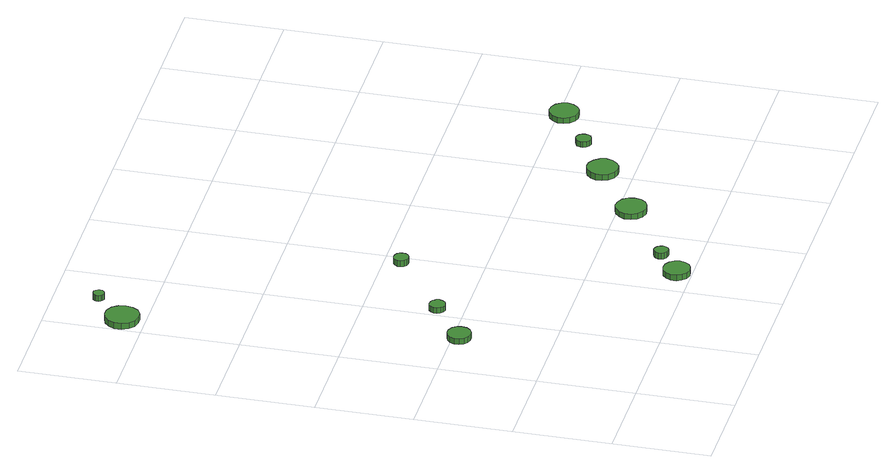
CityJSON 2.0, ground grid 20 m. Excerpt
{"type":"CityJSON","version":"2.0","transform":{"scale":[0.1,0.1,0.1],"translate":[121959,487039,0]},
"CityObjects":{
"tree1":{"type":"SolitaryVegetationObject","attributes":{"function":"something"},"geometry":[{"type":"MultiSurface","lod":"1","boundaries":[[[0,1,2,3,4,5,6,7,8,9,10,11,12,13,14]],[[15,16,17,18,19,20,21,22,23,24,25,26,27,28,29]],[[0,29,28,1]],[[1,28,27,2]],[[2,27,26,3]],[[3,26,25,4]],[[4,25,24,5]],[[5,24,23,6]],[[6,23,22,7]],[[7,22,21,8]],[[8,21,20,9]],[[9,20,19,10]],[[10,19,18,11]],[[11,18,17,12]],[[12,17,16,13]],[[13,16,15,14]],[[14,15,29,0]]]}]},
"tree2":{"type":"SolitaryVegetationObject","attributes":{"function":"something"},"geometry":[{"type":"MultiSurface","lod":"1","boundaries":[[[30,31,32,33,34,35,36,37,38,39,40,41,42,43,44]],[[45,46,47,48,49,50,51,52,53,54,55,56,57,58,59]],[[30,59,58,31]],[[31,58,57,32]],[[32,57,56,33]],[[33,56,55,34]],[[34,55,54,35]],[[35,54,53,36]],[[36,53,52,37]],[[37,52,51,38]],[[38,51,50,39]],[[39,50,49,40]],[[40,49,48,41]],[[41,48,47,42]],[[42,47,46,43]],[[43,46,45,44]],[[44,45,59,30]]]}]},
"tree3":{"type":"SolitaryVegetationObject","attributes":{"function":"something"},"geometry":[{"type":"MultiSurface","lod":"1","boundaries":[[[60,61,62,63,64,65,66,67,68,69,70,71,72,73,74]],[[75,76,77,78,79,80,81,82,83,84,85,86,87,88,89]],[[60,89,88,61]],[[61,88,87,62]],[[62,87,86,63]],[[63,86,85,64]],[[64,85,84,65]],[[65,84,83,66]],[[66,83,82,67]],[[67,82,81,68]],[[68,81,80,69]],[[69,80,79,70]],[[70,79,78,71]],[[71,78,77,72]],[[72,77,76,73]],[[73,76,75,74]],[[74,75,89,60]]]}]},
"tree4":{"type":"SolitaryVegetationObject","attributes":{"function":"something"},"geometry":[{"type":"MultiSurface","lod":"1","boundaries":[[[90,91,92,93,94,95,96,97,98,99,100,101,102,103,104]],[[105,106,107,108,109,110,111,112,113,114,115,116,117,118,119]],[[90,119,118,91]],[[91,118,117,92]],[[92,117,116,93]],[[93,116,115,94]],[[94,115,114,95]],[[95,114,113,96]],[[96,113,112,97]],[[97,112,111,98]],[[98,111,110,99]],[[99,110,109,100]],[[100,109,108,101]],[[101,108,107,102]],[[102,107,106,103]],[[103,106,105,104]],[[104,105,119,90]]]}]},
"tree5":{"type":"SolitaryVegetationObject","attributes":{"function":"something"},"geometry":[{"type":"MultiSurface","lod":"1","boundaries":[[[120,121,122,123,124,125,126,127,128,129,130,131,132,133,134]],[[135,136,137,138,139,140,141,142,143,144,145,146,147,148,149]],[[120,149,148,121]],[[121,148,147,122]],[[122,147,146,123]],[[123,146,145,124]],[[124,145,144,125]],[[125,144,143,126]],[[126,143,142,127]],[[127,142,141,128]],[[128,141,140,129]],[[129,140,139,130]],[[130,139,138,131]],[[131,138,137,132]],[[132,137,136,133]],[[133,136,135,134]],[[134,135,149,120]]]}]},
"tree6":{"type":"SolitaryVegetationObject","attributes":{"function":"something"},"geometry":[{"type":"MultiSurface","lod":"1","boundaries":[[[150,151,152,153,154,155,156,157,158,159,160,161,162,163,164]],[[165,166,167,168,169,170,171,172,173,174,175,176,177,178,179]],[[150,179,178,151]],[[151,178,177,152]],[[152,177,176,153]],[[153,176,175,154]],[[154,175,174,155]],[[155,174,173,156]],[[156,173,172,157]],[[157,172,171,158]],[[158,171,170,159]],[[159,170,169,160]],[[160,169,168,161]],[[161,168,167,162]],[[162,167,166,163]],[[163,166,165,164]],[[164,165,179,150]]]}]},
"tree7":{"type":"SolitaryVegetationObject","attributes":{"function":"something"},"geometry":[{"type":"MultiSurface","lod":"1","boundaries":[[[180,181,182,183,184,185,186,187,188,189,190,191,192,193,194]],[[195,196,197,198,199,200,201,202,203,204,205,206,207,208,209]],[[180,209,208,181]],[[181,208,207,182]],[[182,207,206,183]],[[183,206,205,184]],[[184,205,204,185]],[[185,204,203,186]],[[186,203,202,187]],[[187,202,201,188]],[[188,201,200,189]],[[189,200,199,190]],[[190,199,198,191]],[[191,198,197,192]],[[192,197,196,193]],[[193,196,195,194]],[[194,195,209,180]]]}]},
"tree8":{"type":"SolitaryVegetationObject","attributes":{"function":"something"},"geometry":[{"type":"MultiSurface","lod":"1","boundaries":[[[210,211,212,213,214,215,216,217,218,219,220,221,222,223,224]],[[225,226,227,228,229,230,231,232,233,234,235,236,237,238,239]],[[210,239,238,211]],[[211,238,237,212]],[[212,237,236,213]],[[213,236,235,214]],[[214,235,234,215]],[[215,234,233,216]],[[216,233,232,217]],[[217,232,231,218]],[[218,231,230,219]],[[219,230,229,220]],[[220,229,228,221]],[[221,228,227,222]],[[222,227,226,223]],[[223,226,225,224]],[[224,225,239,210]]]}]},
"tree9":{"type":"SolitaryVegetationObject","attributes":{"function":"something"},"geometry":[{"type":"MultiSurface","lod":"1","boundaries":[[[240,241,242,243,244,245,246,247,248,249,250,251,252,253,254]],[[255,256,257,258,259,260,261,262,263,264,265,266,267,268,269]],[[240,269,268,241]],[[241,268,267,242]],[[242,267,266,243]],[[243,266,265,244]],[[244,265,264,245]],[[245,264,263,246]],[[246,263,262,247]],[[247,262,261,248]],[[248,261,260,249]],[[249,260,259,250]],[[250,259,258,251]],[[251,258,257,252]],[[252,257,256,253]],[[253,256,255,254]],[[254,255,269,240]]]}]},
"tree10":{"type":"SolitaryVegetationObject","attributes":{"function":"something"},"geometry":[{"type":"MultiSurface","lod":"1","boundaries":[[[270,271,272,273,274,275,276,277,278,279,280,281,282,283,284]],[[285,286,287,288,289,290,291,292,293,294,295,296,297,298,299]],[[270,299,298,271]],[[271,298,297,272]],[[272,297,296,273]],[[273,296,295,274]],[[274,295,294,275]],[[275,294,293,276]],[[276,293,292,277]],[[277,292,291,278]],[[278,291,290,279]],[[279,290,289,280]],[[280,289,288,281]],[[281,288,287,282]],[[282,287,286,283]],[[283,286,285,284]],[[284,285,299,270]]]}]},
"tree11":{"type":"SolitaryVegetationObject","attributes":{"function":"something"},"geometry":[{"type":"MultiSurface","lod":"1","boundaries":[[[300,301,302,303,304,305,306,307,308,309,310,311,312,313,314]],[[315,316,317,318,319,320,321,322,323,324,325,326,327,328,329]],[[300,329,328,301]],[[301,328,327,302]],[[302,327,326,303]],[[303,326,325,304]],[[304,325,324,305]],[[305,324,323,306]],[[306,323,322,307]],[[307,322,321,308]],[[308,321,320,309]],[[309,320,319,310]],[[310,319,318,311]],[[311,318,317,312]],[[312,317,316,313]],[[313,316,315,314]],[[314,315,329,300]]]}]}
},
"vertices":[
[147,387,16],[145,397,16],[139,405,16],[130,410,16],[120,411,16],[111,408,16],[103,401,16],[99,392,16],[99,382,16],[103,373,16],[111,366,16],[120,363,16],[130,364,16],[139,369,16],[145,377,16],[145,377,3],[139,369,3],[130,364,3],[120,363,3],[111,366,3],[103,373,3],[99,382,3],[99,392,3],[103,401,3],[111,408,3],[120,411,3],[130,410,3],[139,405,3],[145,397,3],[147,387,3],
[72,1048,15],[69,1062,15],[61,1074,15],[48,1081,15],[34,1082,15],[20,1078,15],[9,1068,15],[3,1055,15],[3,1040,15],[9,1027,15],[20,1017,15],[34,1013,15],[48,1014,15],[61,1021,15],[69,1033,15],[69,1033,2],[61,1021,2],[48,1014,2],[34,1013,2],[20,1017,2],[9,1027,2],[3,1040,2],[3,1055,2],[9,1068,2],[20,1078,2],[34,1082,2],[48,1081,2],[61,1074,2],[69,1062,2],[72,1048,2],
[241,455,14],[239,462,14],[235,468,14],[229,471,14],[222,472,14],[216,470,14],[211,465,14],[208,459,14],[208,452,14],[211,446,14],[216,441,14],[222,439,14],[229,440,14],[235,443,14],[239,449,14],[239,449,2],[235,443,2],[229,440,2],[222,439,2],[216,441,2],[211,446,2],[208,452,2],[208,459,2],[211,465,2],[216,470,2],[222,472,2],[229,471,2],[235,468,2],[239,462,2],[241,455,2],
[120,1112,15],[119,1116,15],[116,1120,15],[112,1123,15],[107,1123,15],[102,1122,15],[99,1118,15],[97,1114,15],[97,1109,15],[99,1105,15],[102,1102,15],[107,1100,15],[112,1101,15],[116,1103,15],[119,1107,15],[119,1107,2],[116,1103,2],[112,1101,2],[107,1100,2],[102,1102,2],[99,1105,2],[97,1109,2],[97,1114,2],[99,1118,2],[102,1122,2],[107,1123,2],[112,1123,2],[116,1120,2],[119,1116,2],[120,1112,2],
[497,31,14],[494,42,14],[488,51,14],[478,57,14],[466,58,14],[455,55,14],[447,47,14],[442,37,14],[442,25,14],[447,15,14],[455,7,14],[466,4,14],[478,5,14],[488,11,14],[494,20,14],[494,20,1],[488,11,1],[478,5,1],[466,4,1],[455,7,1],[447,15,1],[442,25,1],[442,37,1],[447,47,1],[455,55,1],[466,58,1],[478,57,1],[488,51,1],[494,42,1],[497,31,1],
[397,567,15],[396,573,15],[392,578,15],[386,581,15],[380,582,15],[374,580,15],[369,576,15],[366,570,15],[366,564,15],[369,558,15],[374,553,15],[380,551,15],[386,552,15],[392,555,15],[396,560,15],[396,560,2],[392,555,2],[386,552,2],[380,551,2],[374,553,2],[369,558,2],[366,564,2],[366,570,2],[369,576,2],[374,580,2],[380,582,2],[386,581,2],[392,578,2],[396,573,2],[397,567,2],
[545,77,14],[543,83,14],[540,88,14],[535,91,14],[529,92,14],[523,90,14],[518,86,14],[516,80,14],[516,74,14],[518,69,14],[523,65,14],[529,63,14],[535,63,14],[540,66,14],[543,71,14],[543,71,1],[540,66,1],[535,63,1],[529,63,1],[523,65,1],[518,69,1],[516,74,1],[516,80,1],[518,86,1],[523,90,1],[529,92,1],[535,91,1],[540,88,1],[543,83,1],[545,77,1],
[708,173,16],[706,186,16],[698,197,16],[686,203,16],[673,205,16],[661,201,16],[651,192,16],[645,180,16],[645,166,16],[651,154,16],[661,145,16],[673,141,16],[686,143,16],[698,149,16],[706,160,16],[706,160,4],[698,149,4],[686,143,4],[673,141,4],[661,145,4],[651,154,4],[645,166,4],[645,180,4],[651,192,4],[661,201,4],[673,205,4],[686,203,4],[698,197,4],[706,186,4],[708,173,4],
[844,263,15],[841,276,15],[833,287,15],[822,294,15],[809,295,15],[796,291,15],[786,282,15],[781,270,15],[781,257,15],[786,245,15],[796,236,15],[809,232,15],[822,233,15],[833,240,15],[841,250,15],[841,250,2],[833,240,2],[822,233,2],[809,232,2],[796,236,2],[786,245,2],[781,257,2],[781,270,2],[786,282,2],[796,291,2],[809,295,2],[822,294,2],[833,287,2],[841,276,2],[844,263,2],
[928,326,14],[927,333,14],[923,338,14],[917,341,14],[911,342,14],[905,340,14],[900,336,14],[897,329,14],[897,323,14],[900,317,14],[905,312,14],[911,310,14],[917,311,14],[923,314,14],[927,320,14],[927,320,2],[923,314,2],[917,311,2],[911,310,2],[905,312,2],[900,317,2],[897,323,2],[897,329,2],[900,336,2],[905,340,2],[911,342,2],[917,341,2],[923,338,2],[927,333,2],[928,326,2],
[1037,388,14],[1034,400,14],[1027,410,14],[1016,416,14],[1004,418,14],[992,414,14],[983,406,14],[977,394,14],[977,382,14],[983,370,14],[992,362,14],[1004,358,14],[1016,359,14],[1027,366,14],[1034,376,14],[1034,376,2],[1027,366,2],[1016,359,2],[1004,358,2],[992,362,2],[983,370,2],[977,382,2],[977,394,2],[983,406,2],[992,414,2],[1004,418,2],[1016,416,2],[1027,410,2],[1034,400,2],[1037,388,2]
]}
